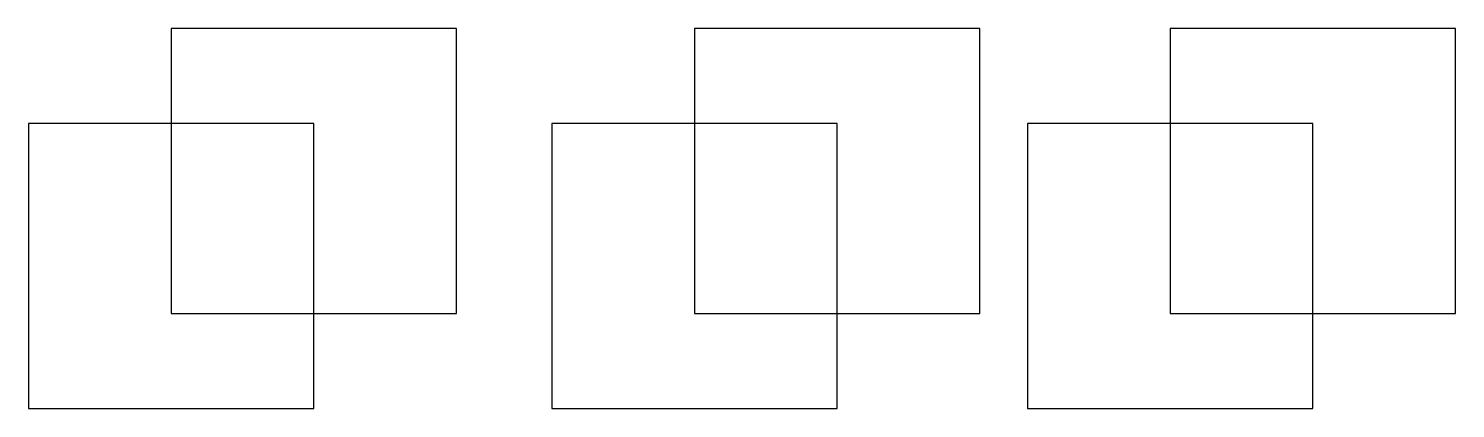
# Model space of a CAD drawing. Header units: millimetres. Extents: x 5 to 155, y 5 to 45.
import ezdxf

# ---------------------------------------------------------------- set-up
doc = ezdxf.new("R2010")
doc.units = ezdxf.units.MM
doc.layers.get('0').update_dxf_attribs({"linetype": 'CONTINUOUS'})

msp = doc.modelspace()

# ---------------------------------------------------------------- linework, layer by layer
at = {"color": 7, "lineweight": 25, "true_color": 0x000000}
for points in [[(20, 15), (50, 15), (50, 45), (20, 45)], [(75, 15), (105, 15), (105, 45), (75, 45)], [(125, 15), (155, 15), (155, 45), (125, 45)], [(5, 5), (35, 5), (35, 35), (5, 35)], [(60, 5), (90, 5), (90, 35), (60, 35)], [(110, 5), (140, 5), (140, 35), (110, 35)]]:
    msp.add_lwpolyline(points, close=True, dxfattribs=at)

doc.saveas('drawing.dxf')
